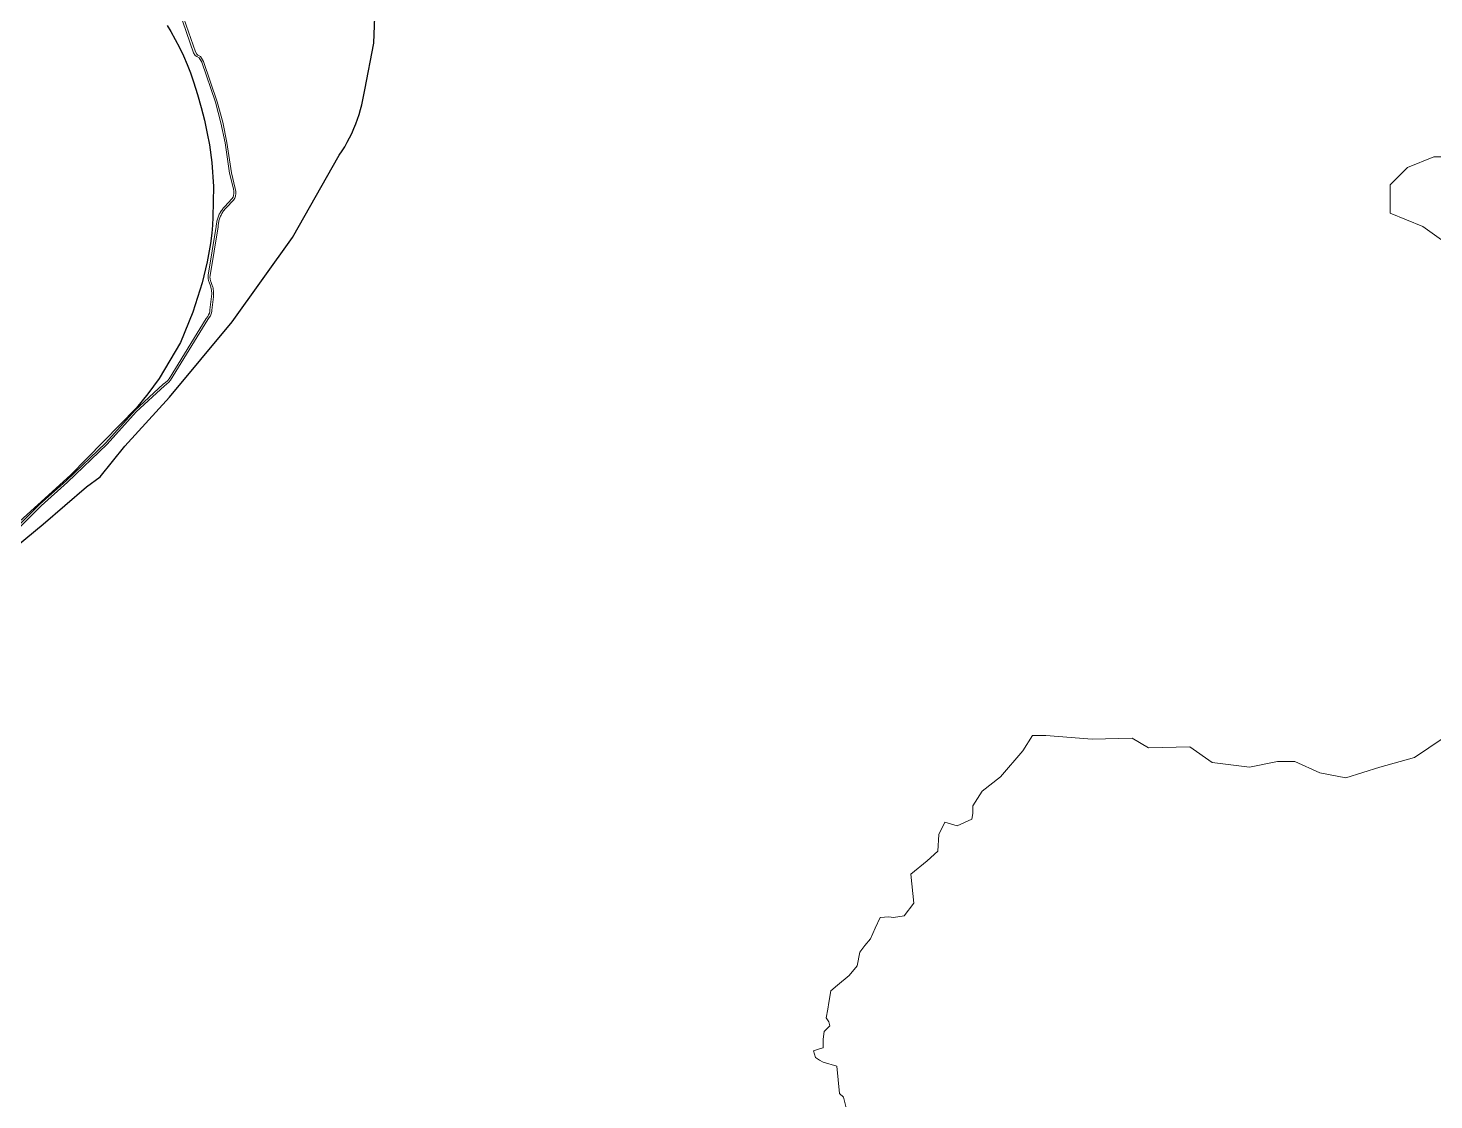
# Model space of a CAD drawing. Header units: millimetres. Extents: x 617751 to 636088, y 68402 to 77988.
# Drawn here: x 631080 to 632450, y 73965 to 75009 of the extents above; entities that cross this region are included whole.
import ezdxf

# ---------------------------------------------------------------- set-up
doc = ezdxf.new("R2010")
doc.units = ezdxf.units.MM
doc.header["$LTSCALE"] = 3
doc.header["$MEASUREMENT"] = 0
for name, color, linetype in [('ALINHAMENTO PREDIAL', 120, 'Continuous'), ('BAIRRO', 30, 'Continuous'), ('OBRA DE ARTE', 190, 'Continuous')]:
    doc.layers.add(name, color=color, linetype=linetype)

msp = doc.modelspace()

# ---------------------------------------------------------------- linework, layer by layer
at = {"layer": 'ALINHAMENTO PREDIAL'}
for points in [[(631215.6, 75012.1), (631219.2, 75006.2), (631223.6, 74998.4), (631227.8, 74990.5), (631231.6, 74982.4), (631235.2, 74974.1), (631238.5, 74965.8), (631241.5, 74957.3), (631245.4, 74944.9), (631248.9, 74932.3), (631252, 74919.7), (631254.7, 74907), (631256.9, 74895.9), (631259.3, 74878.7), (631260.9, 74855.3), (631260.3, 74825.2), (631259.8, 74817.5), (631259.3, 74809.8), (631258, 74799.6), (631254.6, 74781.8), (631249.9, 74761.4), (631240.8, 74732.8), (631228.7, 74703.4), (631207.8, 74668.1), (631196.9, 74653.2), (631185.7, 74639.6), (631121.6, 74574), (631029.2, 74490.5)], [(631215.6, 75012.1), (631219.2, 75006.2), (631223.6, 74998.4), (631227.8, 74990.5), (631231.6, 74982.4), (631235.2, 74974.1), (631238.5, 74965.8), (631241.5, 74957.3), (631245.4, 74944.9), (631248.9, 74932.3), (631252, 74919.7), (631254.7, 74907), (631256.9, 74895.9), (631259.3, 74878.7), (631260.9, 74855.3), (631260.3, 74825.2), (631259.8, 74817.5), (631259.3, 74809.8), (631258, 74799.6), (631254.6, 74781.8), (631249.9, 74761.4), (631240.8, 74732.8), (631228.7, 74703.4), (631207.8, 74668.1), (631196.9, 74653.2), (631185.7, 74639.6), (631121.6, 74574), (631029.2, 74490.5)], [(631215.6, 75012.1), (631219.2, 75006.2), (631223.6, 74998.4), (631227.8, 74990.5), (631231.6, 74982.4), (631235.2, 74974.1), (631238.5, 74965.8), (631241.5, 74957.3), (631245.4, 74944.9), (631248.9, 74932.3), (631252, 74919.7), (631254.7, 74907), (631256.9, 74895.9), (631259.3, 74878.7), (631260.9, 74855.3), (631260.3, 74825.2), (631259.8, 74817.5), (631259.3, 74809.8), (631258, 74799.6), (631254.6, 74781.8), (631249.9, 74761.4), (631240.8, 74732.8), (631228.7, 74703.4), (631207.8, 74668.1), (631196.9, 74653.2), (631185.7, 74639.6), (631121.6, 74574), (631029.2, 74490.5)], [(631215.6, 75012.1), (631219.2, 75006.2), (631223.6, 74998.4), (631227.8, 74990.5), (631231.6, 74982.4), (631235.2, 74974.1), (631238.5, 74965.8), (631241.5, 74957.3), (631245.4, 74944.9), (631248.9, 74932.3), (631252, 74919.7), (631254.7, 74907), (631256.9, 74895.9), (631259.3, 74878.7), (631260.9, 74855.3), (631260.3, 74825.2), (631259.8, 74817.5), (631259.3, 74809.8), (631258, 74799.6), (631254.6, 74781.8), (631249.9, 74761.4), (631240.8, 74732.8), (631228.7, 74703.4), (631207.8, 74668.1), (631196.9, 74653.2), (631185.7, 74639.6), (631121.6, 74574), (631029.2, 74490.5)], [(631030.6, 74473.5), (631095, 74526.4), (631137.2, 74562.5), (631150.5, 74572.4), (631174.6, 74602.3), (631217.9, 74650), (631279, 74723.4), (631338, 74805.6), (631383.4, 74885.7), (631386.1, 74889.8), (631388.7, 74894), (631391.2, 74898.3), (631393.5, 74902.6), (631395.7, 74907), (631397.7, 74911.6), (631399.5, 74916.1), (631401.2, 74920.7), (631402.8, 74925.4), (631404.2, 74930.2), (631405.4, 74934.9), (631406.5, 74939.7), (631407.4, 74944.6), (631408.2, 74949.5), (631417.1, 74994.8), (631418.2, 75020.6)], [(631030.6, 74473.5), (631095, 74526.4), (631137.2, 74562.5), (631150.5, 74572.4), (631174.6, 74602.3), (631217.9, 74650), (631279, 74723.4), (631338, 74805.6), (631383.4, 74885.7), (631386.1, 74889.8), (631388.7, 74894), (631391.2, 74898.3), (631393.5, 74902.6), (631395.7, 74907), (631397.7, 74911.6), (631399.5, 74916.1), (631401.2, 74920.7), (631402.8, 74925.4), (631404.2, 74930.2), (631405.4, 74934.9), (631406.5, 74939.7), (631407.4, 74944.6), (631408.2, 74949.5), (631417.1, 74994.8), (631418.2, 75020.6)], [(631030.6, 74473.5), (631095, 74526.4), (631137.2, 74562.5), (631150.5, 74572.4), (631174.6, 74602.3), (631217.9, 74650), (631279, 74723.4), (631338, 74805.6), (631383.4, 74885.7), (631386.1, 74889.8), (631388.7, 74894), (631391.2, 74898.3), (631393.5, 74902.6), (631395.7, 74907), (631397.7, 74911.6), (631399.5, 74916.1), (631401.2, 74920.7), (631402.8, 74925.4), (631404.2, 74930.2), (631405.4, 74934.9), (631406.5, 74939.7), (631407.4, 74944.6), (631408.2, 74949.5), (631417.1, 74994.8), (631418.2, 75020.6)], [(631030.6, 74473.5), (631095, 74526.4), (631137.2, 74562.5), (631150.5, 74572.4), (631174.6, 74602.3), (631217.9, 74650), (631279, 74723.4), (631338, 74805.6), (631383.4, 74885.7), (631386.1, 74889.8), (631388.7, 74894), (631391.2, 74898.3), (631393.5, 74902.6), (631395.7, 74907), (631397.7, 74911.6), (631399.5, 74916.1), (631401.2, 74920.7), (631402.8, 74925.4), (631404.2, 74930.2), (631405.4, 74934.9), (631406.5, 74939.7), (631407.4, 74944.6), (631408.2, 74949.5), (631417.1, 74994.8), (631418.2, 75020.6)]]:
    msp.add_lwpolyline(points, dxfattribs=at)
at = {"layer": 'BAIRRO', "lineweight": 20}
for points in [[(632494.3, 74884.2), (632449.8, 74884.2), (632424.3, 74873.6), (632407.4, 74856.7), (632407.4, 74829.1), (632439.2, 74816.4), (632468.9, 74795.2)], [(632459.1, 74317.7), (632431, 74298.9), (632397.2, 74289.6), (632364.3, 74279.2), (632339, 74283.9), (632314.6, 74295.2), (632297.7, 74295.2), (632270.4, 74289.6), (632233.8, 74294.2), (632212.2, 74309.3), (632171.8, 74308.3), (632155.9, 74317.7), (632117, 74316.7), (632072, 74320.5), (632058.8, 74320.5), (632049.4, 74305.5), (632027.8, 74280.1), (632010, 74266.1), (632000.6, 74252), (632000.6, 74244.5), (631999.7, 74238.9), (631985.6, 74232.3), (631973.4, 74236.1), (631967.7, 74223.9), (631966.7, 74207.7), (631956.4, 74198.3), (631940.4, 74185.2), (631943.2, 74157), (631933.9, 74144.8), (631923.5, 74143), (631918.8, 74143.9), (631910.4, 74143), (631905.7, 74132.6), (631901, 74122.3), (631895.4, 74115.8), (631890.7, 74109.2), (631887.9, 74096.1), (631880.3, 74086.7), (631869, 74077.1), (631862.4, 74071.5), (631860.5, 74060.2), (631859.6, 74053.7), (631857.7, 74045.2), (631860.5, 74041.5), (631861.5, 74037.7), (631855.8, 74032.1), (631854.9, 74024.6), (631854.9, 74016.2), (631851.2, 74015.2), (631845.5, 74013.3), (631847.4, 74006.8), (631851.2, 74004), (631854.9, 74002.1), (631868.1, 73998.3), (631870.9, 73971.8), (631874.6, 73968), (631877.4, 73957.7)]]:
    msp.add_lwpolyline(points, dxfattribs=at)
at = {"layer": 'OBRA DE ARTE', "lineweight": 20}
for points in [[(631216.6, 75057.4), (631241.5, 74985.5), (631243.1, 74982.8), (631244.5, 74981.7), (631247, 74980.4), (631249.4, 74976.3), (631262.8, 74937.3), (631268, 74917.3), (631272.1, 74897.7), (631276.5, 74868.1), (631280.3, 74852.8), (631280.7, 74850.3), (631280.7, 74848.4), (631280.5, 74846.3), (631279.9, 74844.8), (631278.8, 74843.1), (631271.8, 74835.7), (631271.1, 74835), (631270.4, 74834.2), (631269.8, 74833.4), (631269.2, 74832.5), (631268.6, 74831.7), (631268, 74830.8), (631267.5, 74829.9), (631267, 74829), (631266.5, 74828.1), (631266.1, 74827.2), (631265.7, 74826.2), (631265.3, 74825.3), (631265, 74824.3), (631264.7, 74823.3), (631264.4, 74822.3), (631264.2, 74821.3), (631264, 74820.3), (631263.8, 74819.2), (631263.7, 74818.2), (631263.6, 74817.2), (631263.5, 74816.2), (631255.7, 74768.9), (631255.6, 74768.1), (631255.6, 74767.3), (631255.6, 74766.6), (631255.6, 74765.8), (631255.7, 74765), (631255.9, 74764.3), (631256.1, 74763.6), (631256.4, 74762.8), (631256.7, 74762.1), (631258, 74758.3), (631258.2, 74757.6), (631258.4, 74756.8), (631258.6, 74756), (631258.7, 74755.2), (631258.9, 74754.4), (631259, 74753.6), (631259, 74752.8), (631259.1, 74752), (631259.1, 74751.2), (631259.1, 74750.4), (631259.1, 74749.7), (631259, 74748.9), (631258.9, 74748.1), (631257.4, 74735), (631257.3, 74733.5), (631256.9, 74731.8), (631256.1, 74730.2), (631255.2, 74728.5), (631253.8, 74726.7), (631217.6, 74667.8), (631216, 74666), (631214, 74664.3), (631211.9, 74662.5), (631184.1, 74637), (631155.9, 74605.6), (631117.2, 74568.4), (631091.6, 74545.6), (631049.9, 74504.2)], [(631218.3, 75058), (631243.2, 74986.3), (631244.5, 74984.1), (631245.5, 74983.3), (631248.3, 74981.8), (631251.1, 74977.1), (631264.6, 74937.8), (631269.8, 74917.8), (631273.9, 74898), (631278.3, 74868.5), (631282.1, 74853.2), (631282.6, 74850.5), (631282.6, 74848.3), (631282.3, 74845.8), (631281.6, 74843.9), (631280.2, 74841.9), (631273.2, 74834.4), (631272.5, 74833.7), (631271.9, 74833), (631271.2, 74832.2), (631270.7, 74831.4), (631270.1, 74830.6), (631269.6, 74829.8), (631269.1, 74829), (631268.6, 74828.1), (631268.2, 74827.2), (631267.8, 74826.4), (631267.4, 74825.5), (631267, 74824.6), (631266.7, 74823.6), (631266.4, 74822.7), (631266.2, 74821.8), (631266, 74820.8), (631265.8, 74819.8), (631265.6, 74818.9), (631265.5, 74817.9), (631265.4, 74816.9), (631265.4, 74816), (631257.5, 74768.5), (631257.5, 74767.9), (631257.4, 74767.2), (631257.4, 74766.6), (631257.5, 74765.9), (631257.6, 74765.3), (631257.7, 74764.7), (631257.9, 74764), (631258.1, 74763.4), (631258.4, 74762.8), (631259.7, 74758.9), (631260, 74758.1), (631260.2, 74757.2), (631260.4, 74756.4), (631260.6, 74755.6), (631260.7, 74754.7), (631260.8, 74753.8), (631260.9, 74753), (631261, 74752.1), (631261, 74751.3), (631261, 74750.4), (631260.9, 74749.5), (631260.9, 74748.7), (631260.8, 74747.8), (631259.2, 74734.7), (631259.1, 74733.3), (631258.5, 74731.3), (631257.8, 74729.3), (631256.7, 74727.5), (631255.3, 74725.6), (631219.1, 74666.6), (631217.3, 74664.7), (631215.2, 74662.8), (631213.1, 74661.1), (631185.4, 74635.7), (631157.3, 74604.3), (631118.5, 74567.1), (631092.9, 74544.2), (631051.1, 74502.8)]]:
    msp.add_lwpolyline(points, dxfattribs=at)

doc.saveas('drawing.dxf')
